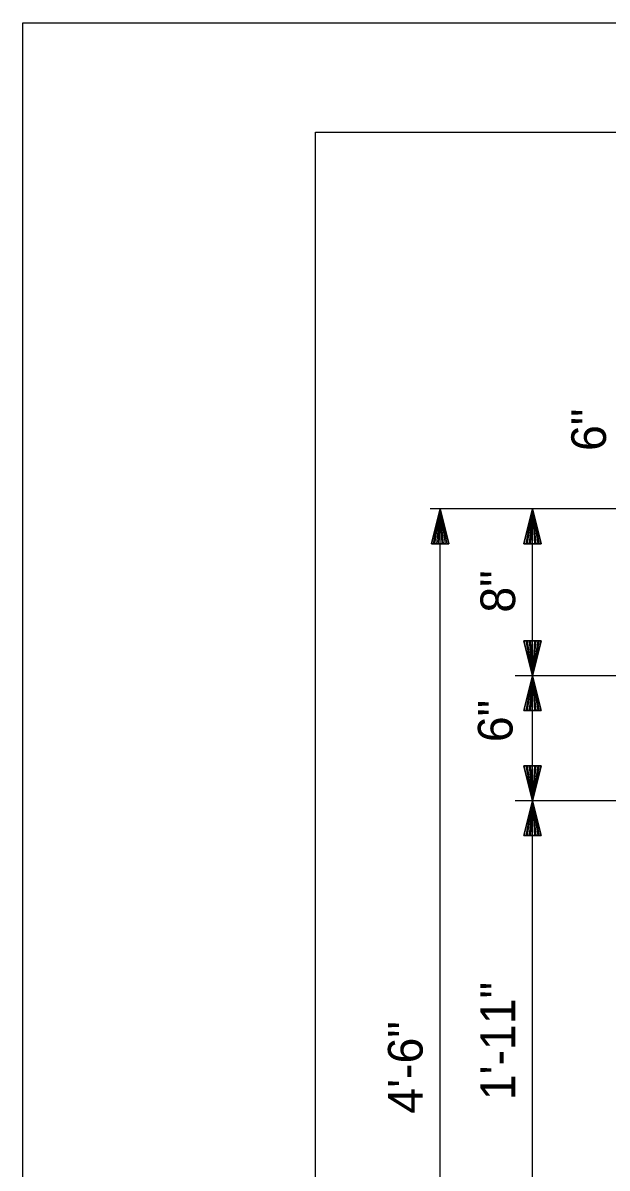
# Model space of a CAD drawing. Extents: x 0 to 34.6, y 0 to 25.6.
# Drawn here: x 0 to 2.104, y 17.878 to 22 of the extents above; entities that cross this region are included whole.
import ezdxf

# ---------------------------------------------------------------- set-up
doc = ezdxf.new("R2010")
doc.units = 0
for name, color, linetype in [('Dimension Lines', 7, 'Continuous'), ('Plan Sheet', 7, 'Continuous'), ('Plot Shape', 7, 'Continuous'), ('Text', 7, 'Continuous'), ('User Information Notes', 7, 'Continuous')]:
    doc.layers.add(name, color=color, linetype=linetype)

msp = doc.modelspace()

# ---------------------------------------------------------------- linework, layer by layer
at = {"layer": 'Dimension Lines'}
for p, q in [((2.9546, 20.2502), (1.4667, 20.2502)), ((1.5027, 16.2002), (1.5027, 20.2502)), ((1.8361, 19.6502), (1.8361, 20.2502)), ((2.9546, 19.6502), (1.773, 19.6502)), ((1.8361, 19.2002), (1.8361, 19.6502)), ((2.9488, 19.2002), (1.773, 19.2002)), ((1.8361, 17.4752), (1.8361, 19.2002))]:
    msp.add_line(p, q, dxfattribs=at)
for points in [[(1.5027, 20.1252), (1.4965, 20.1252), (1.5027, 20.2502), (1.4902, 20.1252), (1.484, 20.1252), (1.5027, 20.2502), (1.4777, 20.1252), (1.4715, 20.1252), (1.5027, 20.2502), (1.534, 20.1252), (1.5277, 20.1252), (1.5027, 20.2502), (1.5215, 20.1252), (1.5152, 20.1252), (1.5027, 20.2502), (1.509, 20.1252), (1.4715, 20.1252), (1.534, 20.1252), (1.5027, 20.2502), (1.4715, 20.1252)], [(1.8361, 20.1252), (1.8298, 20.1252), (1.8361, 20.2502), (1.8236, 20.1252), (1.8173, 20.1252), (1.8361, 20.2502), (1.8111, 20.1252), (1.8048, 20.1252), (1.8361, 20.2502), (1.8673, 20.1252), (1.8611, 20.1252), (1.8361, 20.2502), (1.8548, 20.1252), (1.8486, 20.1252), (1.8361, 20.2502), (1.8423, 20.1252), (1.8048, 20.1252), (1.8673, 20.1252), (1.8361, 20.2502), (1.8048, 20.1252)], [(1.8361, 19.7752), (1.8423, 19.7752), (1.8361, 19.6502), (1.8486, 19.7752), (1.8548, 19.7752), (1.8361, 19.6502), (1.8611, 19.7752), (1.8673, 19.7752), (1.8361, 19.6502), (1.8048, 19.7752), (1.8111, 19.7752), (1.8361, 19.6502), (1.8173, 19.7752), (1.8236, 19.7752), (1.8361, 19.6502), (1.8298, 19.7752), (1.8673, 19.7752), (1.8048, 19.7752), (1.8361, 19.6502), (1.8673, 19.7752)], [(1.8361, 19.5252), (1.8298, 19.5252), (1.8361, 19.6502), (1.8236, 19.5252), (1.8173, 19.5252), (1.8361, 19.6502), (1.8111, 19.5252), (1.8048, 19.5252), (1.8361, 19.6502), (1.8673, 19.5252), (1.8611, 19.5252), (1.8361, 19.6502), (1.8548, 19.5252), (1.8486, 19.5252), (1.8361, 19.6502), (1.8423, 19.5252), (1.8048, 19.5252), (1.8673, 19.5252), (1.8361, 19.6502), (1.8048, 19.5252)], [(1.8361, 19.3252), (1.8423, 19.3252), (1.8361, 19.2002), (1.8486, 19.3252), (1.8548, 19.3252), (1.8361, 19.2002), (1.8611, 19.3252), (1.8673, 19.3252), (1.8361, 19.2002), (1.8048, 19.3252), (1.8111, 19.3252), (1.8361, 19.2002), (1.8173, 19.3252), (1.8236, 19.3252), (1.8361, 19.2002), (1.8298, 19.3252), (1.8673, 19.3252), (1.8048, 19.3252), (1.8361, 19.2002), (1.8673, 19.3252)], [(1.8361, 19.0752), (1.8298, 19.0752), (1.8361, 19.2002), (1.8236, 19.0752), (1.8173, 19.0752), (1.8361, 19.2002), (1.8111, 19.0752), (1.8048, 19.0752), (1.8361, 19.2002), (1.8673, 19.0752), (1.8611, 19.0752), (1.8361, 19.2002), (1.8548, 19.0752), (1.8486, 19.0752), (1.8361, 19.2002), (1.8423, 19.0752), (1.8048, 19.0752), (1.8673, 19.0752), (1.8361, 19.2002), (1.8048, 19.0752)]]:
    msp.add_lwpolyline(points, dxfattribs=at)
at = {"layer": 'Plan Sheet'}
for p, q in [((0, 22), (0, 22)), ((1.0541, 0.6061), (1.0541, 21.6061)), ((1.0541, 21.6061), (33.0544, 21.6061))]:
    msp.add_line(p, q, dxfattribs=at)
at = {"layer": 'Plot Shape'}
msp.add_lwpolyline([(0, 22), (33.0632, 22), (33.0632, 0), (0, 0)], close=True, dxfattribs=at)
at = {"layer": 'User Information Notes'}
msp.add_line((1.0541, 21.6061), (1.0541, 21.6061), dxfattribs=at)

# ---------------------------------------------------------------- texts
at = {"layer": 'Text'}
for s, p in [('6"', (2.1003, 20.4591)), ('8"', (1.7731, 19.877)), ('6"', (1.7637, 19.4108)), ('1\'-11"', (1.7731, 18.1219)), ('4\'-6"', (1.4398, 18.0736))]:
    msp.add_text(s, height=0.125, rotation=90, dxfattribs=at).set_placement(p)

doc.saveas('drawing.dxf')
